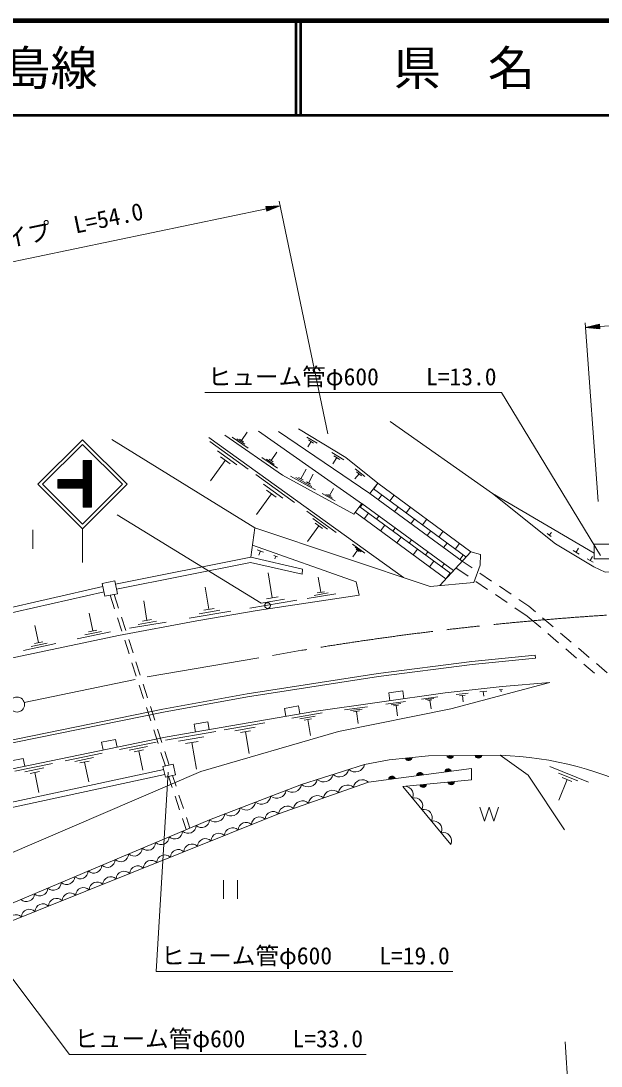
# Model space of a CAD drawing. Units: millimetres, scale not verified. Extents: x 40000 to 680000, y 20000 to 380000.
# Drawn here: x 268597 to 330136, y 269044 to 380000 of the extents above; entities that cross this region are included whole.
import ezdxf
from ezdxf.enums import TextEntityAlignment as Align

# ---------------------------------------------------------------- set-up
doc = ezdxf.new("R2010")
doc.units = ezdxf.units.MM
doc.header["$LTSCALE"] = 1000
doc.linetypes.add('CHAIN', pattern=[18.5, 12, -1.5, 3.5, -1.5])
for name, color, linetype, lineweight in [('M-BGD', 7, 'Continuous', 13), ('M-BMK', 2, 'CHAIN', 13), ('M-BMK-SRVR', 3, 'Continuous', 13), ('M-STR-HTXT', 7, 'Continuous', 13), ('M-STR-STRC', 7, 'Continuous', 13), ('M-STR-STRD', 7, 'Continuous', 13), ('M-TTL', 2, 'Continuous', 140), ('M-TTL-LINE', 7, 'Continuous', 50)]:
    doc.layers.add(name, color=color, linetype=linetype, lineweight=lineweight)
doc.layers.add('M-TTL-TXT', color=7, linetype='Continuous')
doc.styles.add('ＭＳ ゴシック', font='')
doc.styles.get('ＭＳ ゴシック').set_extended_font_data('MS Gothic')

msp = doc.modelspace()

# ---------------------------------------------------------------- linework, layer by layer
at = {"layer": 'M-BGD'}
for p, q in [((292006, 335449), (292610, 336340)), ((293811, 336430), (304812, 328714)), ((295920, 336395), (305599, 329824)), ((309185, 320913), (288532, 335789)), ((288622, 335354), (292706, 332413)), ((292689, 334660), (291020, 335794)), ((292347, 335054), (291513, 335621)), ((292214, 335307), (291797, 335591)), ((298924, 335821), (300003, 335160)), ((299375, 335347), (299023, 334771)), ((299106, 335512), (299645, 335181)), ((289447, 334346), (291489, 332876)), ((295131, 333319), (295735, 334209)), ((301571, 334199), (302840, 333421)), ((290272, 333339), (288703, 331161)), ((289761, 333706), (290782, 332971)), ((295814, 332529), (294145, 333663)), ((295472, 332924), (294638, 333491)), ((295339, 333177), (294922, 333460)), ((302102, 333641), (301687, 332963)), ((301784, 333835), (302419, 333446)), ((293502, 331839), (297617, 328876)), ((298294, 331395), (298851, 332409)), ((299094, 330931), (299613, 331875)), ((304459, 331918), (304027, 331374)), ((304057, 332460), (305078, 331649)), ((304204, 332121), (304715, 331716)), ((294333, 330824), (296391, 329342)), ((299105, 330619), (297203, 331664)), ((298699, 331007), (297748, 331530)), ((298531, 331264), (298056, 331526)), ((299849, 330210), (298081, 331182)), ((299472, 330570), (298588, 331057)), ((299316, 330810), (298873, 331053)), ((305599, 329824), (306465, 330931)), ((306465, 330931), (306018, 330328)), ((295164, 329809), (293584, 327614)), ((294650, 330179), (295679, 329438)), ((301935, 329063), (300539, 329830)), ((301935, 329063), (300539, 329830)), ((301637, 329348), (300939, 329731)), ((301637, 329348), (300939, 329731)), ((301514, 329537), (301165, 329729)), ((301514, 329537), (301165, 329729)), ((301339, 329633), (301748, 330377)), ((301339, 329633), (301748, 330377)), ((305599, 329824), (315392, 322648)), ((306002, 330340), (315796, 323090)), ((306882, 329689), (306496, 329167)), ((308193, 329652), (307746, 329049)), ((318632, 329819), (329416, 323495)), ((304760, 328751), (303894, 327643)), ((304590, 328375), (304829, 328702)), ((304760, 328751), (314477, 321647)), ((298920, 327937), (302051, 325682)), ((313684, 320779), (304049, 327841)), ((314193, 321336), (304545, 328408)), ((305013, 327134), (305457, 327739)), ((306324, 327104), (306565, 327432)), ((308610, 328410), (308230, 327896)), ((309921, 328373), (309474, 327770)), ((300185, 326392), (298982, 324722)), ((299552, 327165), (301118, 326037)), ((299793, 326674), (300576, 326110)), ((306747, 325863), (307191, 326468)), ((310338, 327130), (309965, 326626)), ((311649, 327094), (311202, 326491)), ((269876, 325963), (269876, 323963)), ((308058, 325833), (308300, 326163)), ((308481, 324592), (308925, 325197)), ((312066, 325851), (311699, 325355)), ((313377, 325814), (312930, 325212)), ((324854, 325249), (324427, 325589)), ((324641, 325419), (324867, 325704)), ((303784, 324434), (305073, 323505)), ((304044, 324116), (304689, 323651)), ((309792, 324562), (310036, 324894)), ((313794, 324572), (313433, 324084)), ((315105, 324535), (314658, 323932)), ((327495, 323587), (327741, 324014)), ((293661, 323860), (294339, 323619)), ((294000, 323740), (293840, 323288)), ((295419, 323236), (295821, 323093)), ((295620, 323165), (295525, 322896)), ((304305, 323798), (303810, 323110)), ((304144, 323914), (304466, 323682)), ((310215, 323321), (310659, 323926)), ((311526, 323291), (311771, 323625)), ((316305, 323647), (313030, 320064)), ((315522, 323293), (315167, 322813)), ((327815, 323402), (327174, 323772)), ((329304, 322542), (328675, 322905)), ((328990, 322724), (329232, 323143)), ((278730, 319665), (292961, 322520)), ((292961, 322520), (298425, 321252)), ((311950, 322050), (312393, 322655)), ((313260, 322019), (313507, 322356)), ((314731, 321925), (316029, 321049)), ((315392, 322648), (316449, 321935)), ((295253, 318746), (294807, 321401)), ((300412, 319343), (300142, 320947)), ((313684, 320779), (314127, 321384)), ((317278, 321376), (318522, 320537)), ((256246, 315135), (277299, 319959)), ((288546, 317542), (288149, 319902)), ((316858, 320490), (318102, 319651)), ((319351, 319978), (320594, 319139)), ((256289, 314563), (277413, 319404)), ((278535, 317579), (278065, 319036)), ((278952, 317671), (278484, 319122)), ((297854, 318501), (292876, 317664)), ((296554, 318623), (294065, 318205)), ((295876, 318851), (294631, 318641)), ((301983, 319195), (298976, 318690)), ((301198, 319269), (299694, 319017)), ((300788, 319407), (300036, 319280)), ((318931, 319092), (320174, 318253)), ((321423, 318579), (322480, 317866)), ((281967, 316361), (281619, 318431)), ((289702, 317433), (287490, 317061)), ((289099, 317635), (287993, 317449)), ((321003, 317694), (322301, 316818)), ((322480, 317866), (323166, 317283)), ((276221, 315234), (275820, 317124)), ((279302, 315199), (278842, 316627)), ((279720, 315292), (279259, 316719)), ((282981, 316266), (281040, 315939)), ((282452, 316443), (281482, 316279)), ((290858, 317324), (286433, 316580)), ((322301, 316818), (323732, 315600)), ((323928, 316635), (325070, 315663)), ((270479, 313998), (270088, 315833)), ((278094, 315139), (274550, 314385)), ((277158, 315186), (275386, 314810)), ((276664, 315328), (275779, 315140)), ((283994, 316170), (280114, 315517)), ((270909, 314090), (270049, 313907)), ((280070, 312820), (279609, 314248)), ((280487, 312912), (280027, 314340)), ((324494, 314952), (325637, 313980)), ((325832, 315015), (326974, 314043)), ((272297, 313906), (268856, 313174)), ((271388, 313952), (269667, 313586)), ((326398, 313332), (327541, 312360)), ((327736, 313395), (328879, 312423)), ((280837, 310441), (280377, 311868)), ((281255, 310533), (280794, 311961)), ((328302, 311712), (329445, 310740)), ((329640, 311775), (330783, 310803)), ((282022, 308154), (281562, 309581)), ((281605, 308062), (281144, 309489)), ((314778, 308487), (316025, 308625)), ((317270, 308764), (318014, 308846)), ((317642, 308805), (317697, 308309)), ((319338, 309002), (319674, 309030)), ((319506, 309016), (319525, 308792)), ((307317, 307470), (309384, 307761)), ((307853, 307405), (308886, 307551)), ((308131, 307304), (308647, 307377)), ((311073, 307999), (312819, 308245)), ((311526, 307944), (312399, 308067)), ((311761, 307858), (312197, 307920)), ((311979, 307889), (312110, 306958)), ((315108, 308355), (315732, 308424)), ((315420, 308390), (315494, 307725)), ((282372, 305682), (281912, 307110)), ((282790, 305774), (282330, 307202)), ((297344, 305987), (300559, 306547)), ((302928, 306853), (305369, 307196)), ((303561, 306776), (304781, 306948)), ((303889, 306656), (304499, 306742)), ((304194, 306699), (304377, 305397)), ((308389, 307340), (308544, 306238)), ((290156, 304735), (294466, 305486)), ((298185, 305913), (299793, 306193)), ((298624, 305769), (299428, 305909)), ((299026, 305839), (299325, 304124)), ((283140, 303303), (282679, 304731)), ((283558, 303395), (283097, 304823)), ((283927, 303650), (289257, 304579)), ((291284, 304636), (293439, 305011)), ((291872, 304442), (292950, 304630)), ((292411, 304536), (292811, 302237)), ((279067, 302638), (282934, 303437)), ((280087, 302580), (282020, 302980)), ((285322, 303527), (287987, 303991)), ((286050, 303288), (287382, 303520)), ((286716, 303404), (287211, 300561)), ((273275, 301442), (277210, 302255)), ((280623, 302422), (281590, 302622)), ((281107, 302522), (281533, 300460)), ((283917, 300894), (283447, 302351)), ((284333, 300992), (283865, 302443)), ((267958, 300344), (271955, 301169)), ((269013, 300284), (271011, 300697)), ((274313, 301383), (276280, 301789)), ((274859, 301222), (275843, 301426)), ((275351, 301324), (275784, 299225)), ((324706, 300840), (328795, 299189)), ((226668, 288270), (283740, 300524)), ((226779, 287735), (283865, 299992)), ((269567, 300121), (270566, 300327)), ((270067, 300224), (270507, 298092)), ((284651, 298637), (284266, 299806)), ((285050, 298768), (284677, 299903)), ((325618, 300155), (327663, 299329)), ((326019, 299676), (327042, 299263)), ((314183, 292585), (309111, 298723)), ((326531, 299469), (325650, 297288)), ((285432, 296263), (284963, 297687)), ((285831, 296393), (285362, 297818)), ((317261, 296533), (317761, 295033)), ((317761, 295033), (318261, 296533)), ((318261, 296533), (318761, 295033)), ((318761, 295033), (319261, 296533)), ((286128, 294144), (285744, 295313)), ((286517, 294308), (286143, 295443)), ((290072, 288797), (290072, 286797)), ((291572, 288797), (291572, 286797))]:
    msp.add_line(p, q, dxfattribs=at)
for points in [[(307762, 337479), (318632, 329819), (325316, 324498), (329379, 322035), (330557, 321473), (343415, 322062)], [(316305, 323647), (306465, 330931), (303044, 333648), (298053, 336707)], [(278232, 335547), (293422, 326175), (292971, 323081)], [(290233, 336010), (296355, 331788), (303894, 327643)], [(293422, 326175), (311998, 319974), (316627, 320377), (317311, 322208), (317351, 323365), (316305, 323647)], [(254737, 316744), (251569, 310787), (251948, 309061), (278953, 314758), (287243, 316323), (293654, 317423), (304485, 319054), (304165, 320452), (293157, 324357)], [(278620, 320202), (292971, 323081), (298459, 321808), (298425, 321252)], [(218959, 290528), (284114, 303987), (299673, 306698), (313606, 308658), (319632, 309328), (324696, 309756)], [(227065, 284454), (232446, 281130), (233426, 280796), (235339, 280652), (236992, 280712), (239312, 280999), (243066, 281860), (249164, 283880), (256816, 287065), (287666, 300333), (302293, 304569), (314196, 306971), (324696, 309756)], [(309228, 308042), (309109, 308888), (307624, 308679), (307743, 307833)], [(298175, 306437), (298028, 307278), (296550, 307021), (296697, 306179)], [(288582, 304766), (288436, 305607), (286957, 305350), (287104, 304508)], [(278793, 302888), (278620, 303725), (277151, 303421), (277324, 302585)], [(305051, 301055), (307660, 301558), (311814, 301983), (319447, 302051)], [(319447, 302051), (322405, 299919), (326264, 294140)], [(260021, 283114), (288607, 295191), (298365, 298949), (305051, 301055)], [(269010, 300867), (268837, 301704), (267368, 301400), (267541, 300564)], [(309111, 298723), (316384, 299418), (316407, 300623), (305451, 299198)], [(305451, 299198), (295931, 295839), (260039, 281421)]]:
    msp.add_lwpolyline(points, dxfattribs=at)
for points in [[(329416, 324465), (331023, 324465), (331023, 322906), (329416, 322906)], [(277231, 320286), (278546, 320557), (278828, 319193), (277513, 318922)], [(283667, 300835), (284731, 301086), (284992, 299977), (283927, 299727)]]:
    msp.add_lwpolyline(points, close=True, dxfattribs=at)
for centre, radius, start, end in [((309731, 301824), 354, 194.6399, 357.04508), ((314130, 302058), 354, 189.30508, 351.71026), ((314130, 302058), 283, 191.52912, 349.48622), ((314130, 302058), 212, 195.27545, 345.73989), ((314130, 302058), 142, 202.98718, 338.02817), ((314130, 302058), 100, 213.30484, 327.7105), ((314130, 302058), 100, 213.30484, 327.7105), ((317130, 302084), 354, 189.30508, 351.71026), ((317130, 302084), 283, 191.52912, 349.48622), ((317130, 302084), 212, 195.27545, 345.73989), ((317130, 302084), 142, 202.98718, 338.02817), ((317130, 302084), 100, 213.30484, 327.7105), ((317130, 302084), 100, 213.30484, 327.7105), ((318081, 264787), 37289, 62.54337, 87.90042), ((304060, 301286), 1018, 228.06427, 346.9076), ((309731, 301824), 283, 196.86394, 354.82104), ((309731, 301824), 212, 200.61027, 351.07471), ((309731, 301824), 142, 208.32199, 343.36298), ((309731, 301824), 100, 218.63966, 333.04532), ((309731, 301824), 100, 218.63966, 333.04532), ((300717, 300233), 1018, 228.06427, 346.9076), ((302388, 300759), 1018, 228.06427, 346.9076), ((307961, 299470), 354, 16.20551, 178.61069), ((307961, 299470), 283, 18.42955, 176.38665), ((307961, 299470), 212, 22.17588, 172.64033), ((307961, 299470), 142, 29.88761, 164.9286), ((310936, 299857), 354, 16.20551, 178.61069), ((310936, 299857), 283, 18.42955, 176.38665), ((310936, 299857), 212, 22.17588, 172.64033), ((310936, 299857), 142, 29.88761, 164.9286), ((310936, 299857), 100, 40.20527, 154.61094), ((310936, 299857), 100, 40.20527, 154.61094), ((313911, 300243), 354, 16.20551, 178.61069), ((313911, 300243), 283, 18.42955, 176.38665), ((313911, 300243), 212, 22.17588, 172.64033), ((313911, 300243), 142, 29.88761, 164.9286), ((313911, 300243), 100, 40.20527, 154.61094), ((313911, 300243), 100, 40.20527, 154.61094), ((297369, 299111), 1009, 231.37087, 350.75736), ((299046, 299706), 1018, 228.06427, 346.9076), ((303223, 297927), 958, 47.98215, 170.88334), ((304810, 298487), 958, 47.98215, 170.88334), ((307961, 299470), 100, 40.20527, 154.61094), ((307961, 299470), 100, 40.20527, 154.61094), ((309322, 297865), 884, 335.32077, 103.82091), ((311249, 298982), 354, 194.25496, 356.66014), ((311249, 298982), 283, 196.479, 354.4361), ((311249, 298982), 212, 200.22533, 350.68978), ((311249, 298982), 142, 207.93706, 342.97805), ((311249, 298982), 100, 218.25472, 332.66039), ((311249, 298982), 100, 218.25472, 332.66039), ((314235, 299267), 354, 194.25496, 356.66014), ((314235, 299267), 283, 196.479, 354.4361), ((314235, 299267), 212, 200.22533, 350.68978), ((314235, 299267), 142, 207.93706, 342.97805), ((314235, 299267), 100, 218.25472, 332.66039), ((314235, 299267), 100, 218.25472, 332.66039), ((294116, 297859), 1009, 231.37087, 350.75736), ((295743, 298485), 1009, 231.37087, 350.75736), ((300050, 296807), 958, 47.98215, 170.88334), ((301636, 297367), 958, 47.98215, 170.88334), ((310336, 296637), 884, 335.32077, 103.82091), ((290864, 296606), 1009, 231.37087, 350.75736), ((292490, 297232), 1009, 231.37087, 350.75736), ((296877, 295688), 958, 47.98215, 170.88334), ((298463, 296247), 958, 47.98215, 170.88334), ((311351, 295409), 884, 335.32077, 103.82091), ((287756, 295213), 852, 227.30047, 358.50489), ((289237, 295979), 1009, 231.37087, 350.75736), ((293907, 294651), 848, 46.13527, 177.63759), ((295343, 295228), 848, 46.13527, 177.63759), ((286326, 294609), 852, 227.30047, 358.50489), ((291036, 293497), 848, 46.13527, 177.63759), ((292472, 294074), 848, 46.13527, 177.63759), ((312365, 294182), 884, 335.32077, 103.82091), ((283468, 293402), 852, 227.30047, 358.50489), ((284897, 294005), 852, 227.30047, 358.50489), ((288164, 292344), 848, 46.13527, 177.63759), ((289600, 292921), 848, 46.13527, 177.63759), ((313380, 292954), 884, 335.32077, 103.82091), ((280609, 292194), 852, 227.30047, 358.50489), ((282038, 292798), 852, 227.30047, 358.50489), ((285293, 291190), 848, 46.13527, 177.63759), ((286729, 291767), 848, 46.13527, 177.63759), ((277750, 290986), 852, 227.30047, 358.50489), ((279180, 291590), 852, 227.30047, 358.50489), ((282422, 290037), 848, 46.13527, 177.63759), ((283857, 290614), 848, 46.13527, 177.63759), ((274892, 289779), 852, 227.30047, 358.50489), ((276321, 290382), 852, 227.30047, 358.50489), ((279550, 288883), 848, 46.13527, 177.63759), ((280986, 289460), 848, 46.13527, 177.63759), ((272033, 288571), 852, 227.30047, 358.50489), ((273463, 289175), 852, 227.30047, 358.50489), ((276679, 287730), 848, 46.13527, 177.63759), ((278115, 288307), 848, 46.13527, 177.63759), ((270604, 287967), 852, 227.30047, 358.50489), ((273808, 286576), 848, 46.13527, 177.63759), ((275243, 287153), 848, 46.13527, 177.63759), ((269175, 287363), 852, 227.30047, 358.50489), ((270936, 285423), 848, 46.13527, 177.63759), ((272372, 286000), 848, 46.13527, 177.63759), ((269500, 284846), 848, 46.13527, 177.63759), ((268065, 284269), 848, 46.13527, 177.63759)]:
    msp.add_arc(centre, radius, start, end, dxfattribs=at)
at = {"layer": 'M-BMK'}
msp.add_lwpolyline([(268954, 307630), (281996, 310352), (298402, 313184)], dxfattribs=at)
msp.add_arc((351544, -4979), 322570, 87.13206, 99.48251, dxfattribs=at)
at = {"layer": 'M-BMK-SRVR'}
msp.add_circle((268182, 307422), 800, dxfattribs=at)
at = {"layer": 'M-STR-HTXT'}
for p, q in [((301162, 336157), (296007, 360854)), ((244995, 349696), (294641, 360058)), ((296110, 360364), (294590, 360302)), ((294590, 360302), (294692, 359813)), ((294894, 360315), (294600, 360254)), ((294611, 360205), (295198, 360327)), ((295502, 360340), (294621, 360156)), ((294631, 360107), (295806, 360352)), ((296110, 360364), (294641, 360058)), ((294651, 360009), (295826, 360254)), ((295543, 360144), (294662, 359960)), ((294672, 359911), (295259, 360034)), ((294976, 359923), (294682, 359862)), ((296110, 360364), (294692, 359813)), ((329977, 347550), (343746, 348541)), ((329810, 328983), (328445, 347940)), ((328481, 347442), (329959, 347799)), ((328481, 347442), (329977, 347550)), ((328481, 347442), (329995, 347300)), ((329973, 347599), (328776, 347513)), ((329980, 347500), (328783, 347413)), ((329072, 347585), (329969, 347649)), ((329086, 347385), (329984, 347450)), ((329966, 347699), (329367, 347656)), ((329987, 347400), (329389, 347357)), ((329663, 347727), (329962, 347749)), ((329692, 347329), (329991, 347350)), ((329995, 347300), (329959, 347799)), ((326323, 271607), (327486, 253622))]:
    msp.add_line(p, q, dxfattribs=at)
for points in [[(330066, 323257), (319562, 340563), (288112, 340563)], [(284229, 300257), (282950, 279093), (314400, 279093)], [(263312, 284100), (273753, 270286), (305203, 270286)]]:
    msp.add_lwpolyline(points, dxfattribs=at)
at = {"layer": 'M-STR-STRC'}
for p, q in [((270376, 330806), (275113, 335544)), ((275113, 335544), (279851, 330806)), ((270871, 330806), (275113, 335049)), ((275113, 335049), (279356, 330806)), ((275195, 333345), (276095, 333345)), ((275195, 333345), (275195, 331312)), ((275195, 333257), (275283, 333345)), ((275195, 333116), (275424, 333345)), ((275195, 332974), (275566, 333345)), ((275195, 332833), (275707, 333345)), ((275195, 332691), (275849, 333345)), ((275195, 332550), (275990, 333345)), ((275195, 332408), (276095, 333308)), ((276095, 332338), (275195, 333238)), ((275195, 332267), (276095, 333167)), ((276095, 332196), (275195, 333096)), ((275195, 332126), (276095, 333026)), ((276095, 332055), (275195, 332955)), ((275195, 331984), (276095, 332884)), ((276095, 332479), (275230, 333345)), ((276095, 332621), (275371, 333345)), ((276095, 332762), (275513, 333345)), ((276095, 332903), (275654, 333345)), ((276095, 333045), (275796, 333345)), ((276095, 333186), (275937, 333345)), ((276095, 333328), (276078, 333345)), ((276095, 333345), (276095, 328380)), ((274330, 330412), (276095, 332177)), ((274472, 330412), (276095, 332036)), ((274613, 330412), (276095, 331894)), ((276095, 331913), (275195, 332813)), ((275195, 331843), (276095, 332743)), ((276095, 331772), (275195, 332672)), ((275195, 331701), (276095, 332601)), ((276095, 331630), (275195, 332530)), ((275195, 331560), (276095, 332460)), ((276095, 331489), (275195, 332389)), ((275195, 331418), (276095, 332318)), ((276095, 331348), (275195, 332248)), ((276095, 331206), (275195, 332106)), ((276095, 331065), (275195, 331965)), ((276095, 330923), (275195, 331823)), ((270376, 330806), (275113, 326069)), ((270871, 330806), (275113, 326564)), ((275195, 331312), (272503, 331312)), ((272503, 331312), (272503, 330412)), ((272503, 331271), (272543, 331312)), ((272503, 331130), (272685, 331312)), ((272503, 330988), (272826, 331312)), ((272503, 330847), (272968, 331312)), ((272503, 330706), (273109, 331312)), ((272503, 330564), (273250, 331312)), ((272503, 330423), (273392, 331312)), ((273354, 330412), (272503, 331263)), ((273212, 330412), (272503, 331122)), ((273071, 330412), (272503, 330980)), ((272929, 330412), (272503, 330839)), ((272788, 330412), (272503, 330698)), ((273495, 330412), (272595, 331312)), ((272633, 330412), (273533, 331312)), ((273637, 330412), (272737, 331312)), ((272775, 330412), (273675, 331312)), ((273778, 330412), (272878, 331312)), ((272916, 330412), (273816, 331312)), ((273919, 330412), (273019, 331312)), ((273058, 330412), (273958, 331312)), ((274061, 330412), (273161, 331312)), ((273199, 330412), (274099, 331312)), ((274202, 330412), (273302, 331312)), ((273340, 330412), (274240, 331312)), ((274344, 330412), (273444, 331312)), ((273482, 330412), (274382, 331312)), ((274485, 330412), (273585, 331312)), ((273623, 330412), (274523, 331312)), ((274627, 330412), (273727, 331312)), ((273765, 330412), (274665, 331312)), ((274768, 330412), (273868, 331312)), ((273906, 330412), (274806, 331312)), ((274909, 330412), (274009, 331312)), ((274048, 330412), (274948, 331312)), ((275051, 330412), (274151, 331312)), ((274189, 330412), (275089, 331312)), ((275192, 330412), (274292, 331312)), ((276095, 329650), (274434, 331312)), ((276095, 329792), (274575, 331312)), ((276095, 329933), (274717, 331312)), ((274755, 330412), (276095, 331753)), ((276095, 330075), (274858, 331312)), ((274896, 330412), (276095, 331611)), ((276095, 330216), (274999, 331312)), ((275038, 330412), (276095, 331470)), ((275113, 326564), (279356, 330806)), ((275113, 326069), (279851, 330806)), ((276095, 330358), (275141, 331312)), ((275179, 330412), (276095, 331328)), ((276095, 330782), (275195, 331682)), ((276095, 330640), (275195, 331540)), ((276095, 330499), (275195, 331399)), ((275195, 330287), (276095, 331187)), ((275195, 330146), (276095, 331046)), ((275195, 330004), (276095, 330904)), ((275195, 329863), (276095, 330763)), ((272647, 330412), (272503, 330556)), ((272505, 330412), (272503, 330415)), ((272503, 330412), (275195, 330412)), ((275195, 329721), (276095, 330621)), ((275195, 329580), (276095, 330480)), ((275195, 330412), (275195, 328380)), ((276095, 329509), (275195, 330409)), ((275195, 329438), (276095, 330338)), ((276095, 329368), (275195, 330268)), ((275195, 329297), (276095, 330197)), ((276095, 329226), (275195, 330126)), ((275195, 329156), (276095, 330056)), ((276095, 329085), (275195, 329985)), ((275195, 329014), (276095, 329914)), ((276095, 328943), (275195, 329843)), ((275195, 328873), (276095, 329773)), ((276095, 328802), (275195, 329702)), ((275195, 328731), (276095, 329631)), ((276095, 328660), (275195, 329560)), ((275195, 328590), (276095, 329490)), ((276095, 328519), (275195, 329419)), ((275195, 328449), (276095, 329349)), ((276093, 328380), (275195, 329278)), ((275952, 328380), (275195, 329136)), ((275811, 328380), (275195, 328995)), ((275669, 328380), (275195, 328853)), ((275528, 328380), (275195, 328712)), ((275386, 328380), (275195, 328570)), ((275268, 328380), (276095, 329207)), ((275409, 328380), (276095, 329066)), ((275551, 328380), (276095, 328924)), ((275692, 328380), (276095, 328783)), ((275834, 328380), (276095, 328641)), ((275975, 328380), (276095, 328500)), ((275245, 328380), (275195, 328429)), ((275195, 328380), (276095, 328380)), ((278806, 327556), (294065, 318205)), ((275113, 326069), (275113, 322513))]:
    msp.add_line(p, q, dxfattribs=at)
msp.add_circle((294761, 317934), 305, dxfattribs=at)
at = {"layer": 'M-STR-STRD'}
msp.add_line((323142, 312682), (323174, 312364), dxfattribs=at)
for points in [[(259083, 301925), (283662, 306930), (292582, 308559), (306485, 310731), (316418, 312006), (323142, 312682)], [(259147, 301611), (283722, 306616), (292636, 308244), (306530, 310414), (316455, 311688), (323174, 312364)]]:
    msp.add_lwpolyline(points, dxfattribs=at)
at = {"layer": 'M-TTL'}
msp.add_line((680000, 380000), (40000, 380000), dxfattribs=at)
at = {"layer": 'M-TTL-LINE'}
for p, q in [((297750, 380000), (297750, 370000)), ((298250, 380000), (298250, 370000)), ((40000, 370000), (680000, 370000))]:
    msp.add_line(p, q, dxfattribs=at)

# ---------------------------------------------------------------- texts
at = {"layer": 'M-STR-HTXT', "style": 'ＭＳ ゴシック'}
msp.add_text('ガードパイプ  L=54.0', height=1833, rotation=11.789, dxfattribs=at).set_placement((269614, 355856), align=Align.BOTTOM_CENTER)
for s, p in [('ヒューム管φ600\u3000\u3000L=13.0', (303737, 340763)), ('ヒューム管φ600\u3000\u3000L=19.0', (298775, 279293)), ('ヒューム管φ600\u3000\u3000L=33.0', (289578, 270486))]:
    msp.add_text(s, height=1833, dxfattribs=at).set_placement(p, align=Align.BOTTOM_CENTER)
at = {"layer": 'M-TTL-TXT', "style": 'ＭＳ ゴシック'}
msp.add_text('一般県道\u3000大海秋穂二島線', height=3666, dxfattribs=at).set_placement((216734, 375000), align=Align.MIDDLE_LEFT)
msp.add_text('県\u3000名', height=3666, dxfattribs=at).set_placement((315625, 375000), align=Align.MIDDLE_CENTER)

doc.saveas('drawing.dxf')
